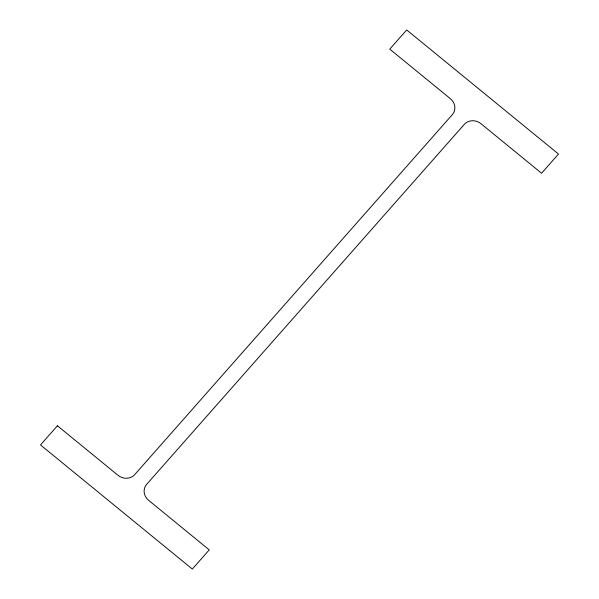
<?xml version="1.0" encoding="UTF-8"?>
<svg xmlns="http://www.w3.org/2000/svg" width="599" height="599" viewBox="0 0 599 599"><rect width="100%" height="100%" fill="white"/><g stroke="black" fill="none" stroke-linecap="round" stroke-linejoin="round"><path stroke-width="0.9" d="M57.429 425.769L40.507 444.945L192.316 569.05L209.246 549.867L148.627 500.315A12.085 11.037 28 0 1 146.643 484.381L464.292 124.375A12.085 11.037 28 0 1 480.952 123.679L541.571 173.231L558.493 154.055L406.684 29.95L389.754 49.133L450.373 98.685A12.085 11.037 28 0 1 452.357 114.619L134.708 474.625A12.085 11.037 28 0 1 118.048 475.321L57.429 425.769"/></g></svg>
